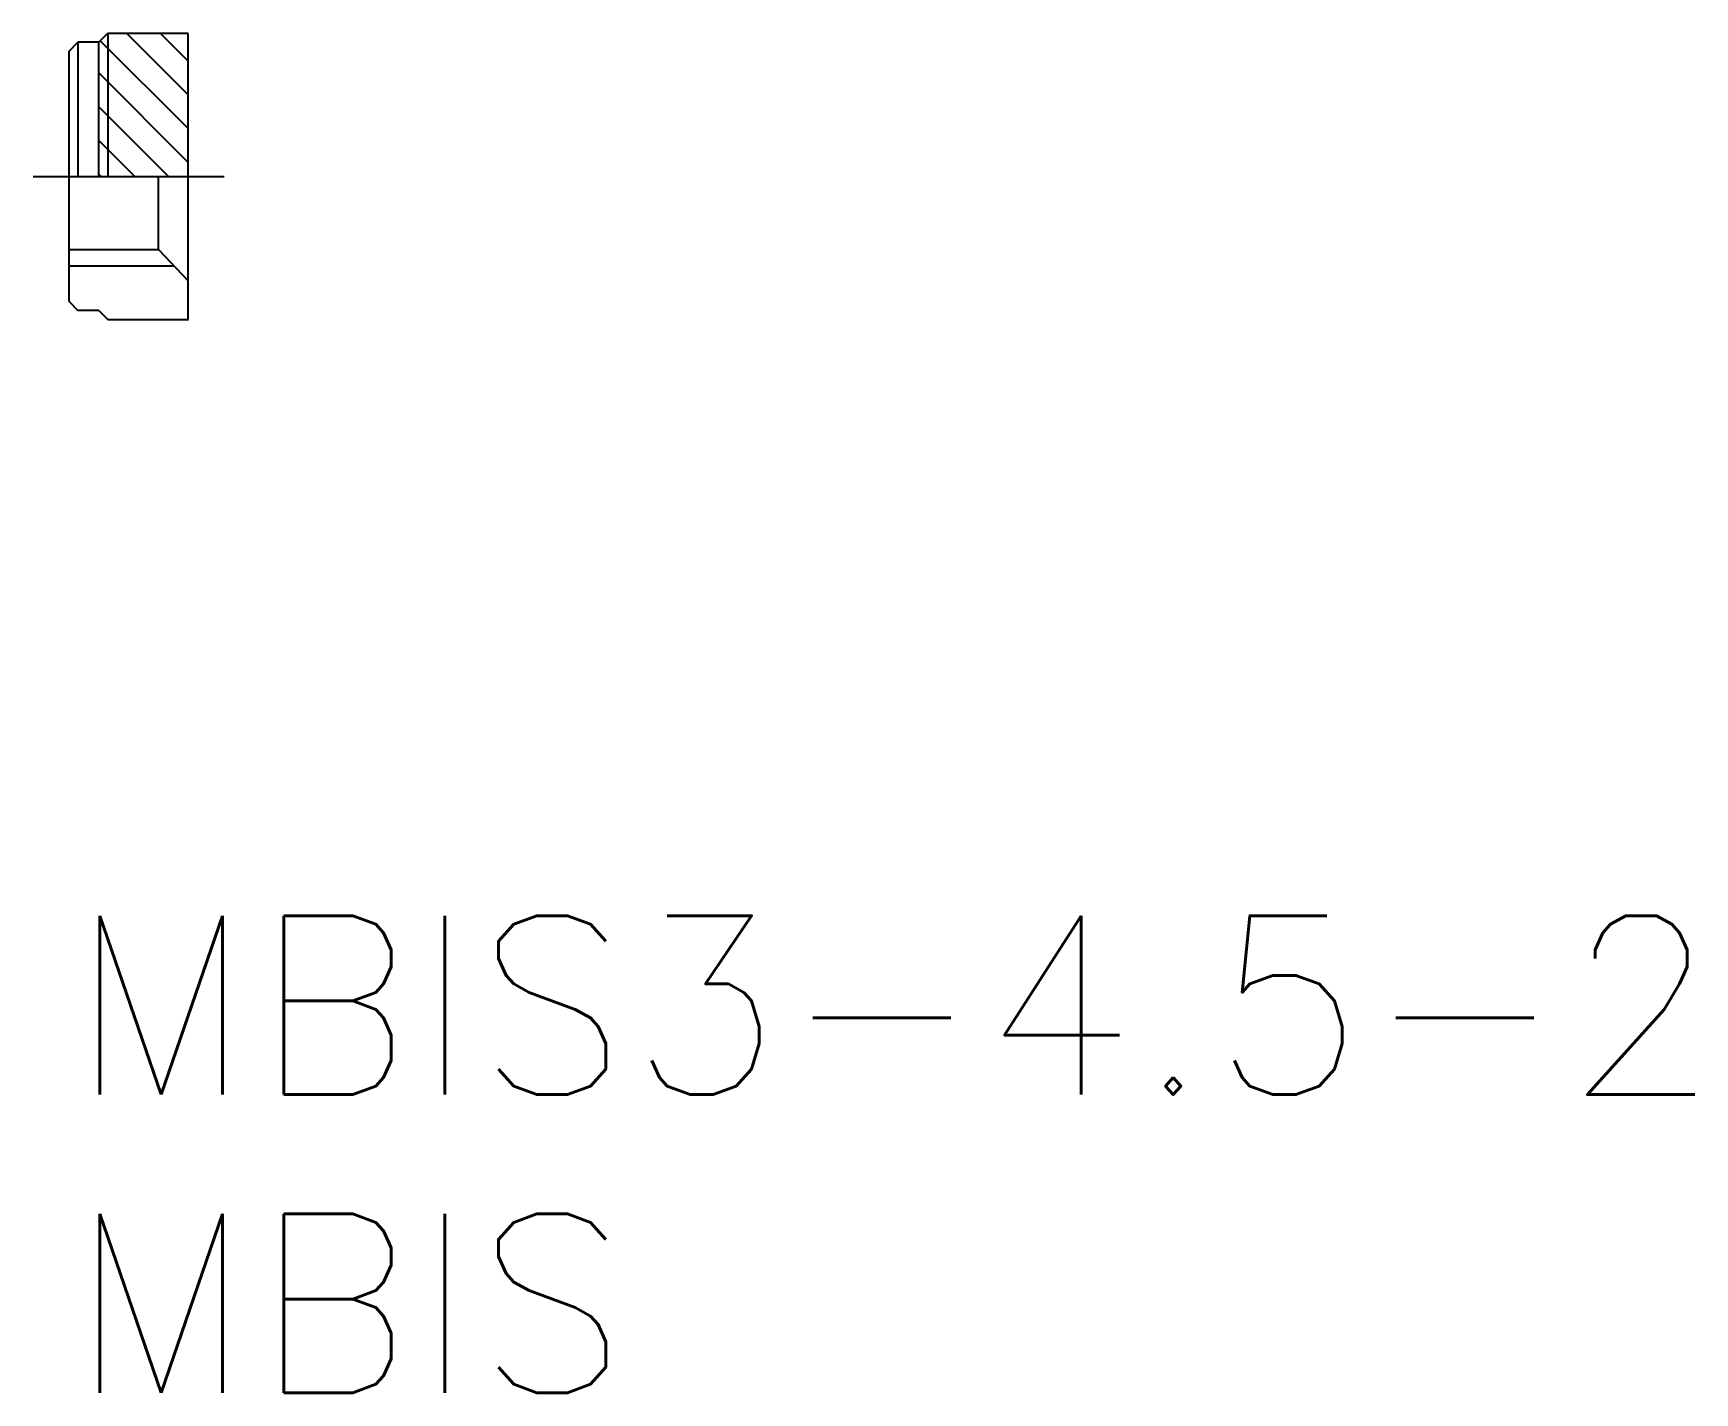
# Model space of a CAD drawing. Extents: x -0.6 to 27.3, y -8 to 14.8.
import ezdxf

# ---------------------------------------------------------------- set-up
doc = ezdxf.new("R2010")
doc.units = 0
doc.header["$LTSCALE"] = 0.5
doc.linetypes.add('CENTER', pattern=[50.8, 31.75, -6.35, 6.35, -6.35])
doc.linetypes.add('DASHDOT', pattern=[17, 10, -2, 3, -2])
for name, color, linetype in [('MSM_CENTER', 1, 'CENTER'), ('MSM_CONTINUOUS', 7, 'CONTINUOUS'), ('MSM_NARROW', 5, 'CONTINUOUS'), ('MSM_PART_NUMBER', 7, 'CONTINUOUS')]:
    doc.layers.add(name, color=color, linetype=linetype)
doc.styles.get("Standard").update_dxf_attribs({"font": 'txt.shx', "height": 3, "bigfont": 'bigfont.shx'})

msp = doc.modelspace()

# ---------------------------------------------------------------- linework, layer by layer
at = {"layer": 'MSM_CENTER', "linetype": 'DASHDOT'}
msp.add_line((-0.6, 12.4), (2.6, 12.4), dxfattribs=at)
at = {"layer": 'MSM_CONTINUOUS'}
for p, q in [((0.5, 14.65), (0.65, 14.8)), ((0.65, 14.8), (1.997, 14.8)), ((0.65, 14.8), (0.65, 12.4)), ((0.964, 14.8), (1.994, 13.77)), ((1.994, 14.336), (1.53, 14.8)), ((2, 10), (2, 14.798)), ((0, 14.5), (0.15, 14.65)), ((0, 10.3), (0, 14.5)), ((0.5, 14.65), (0.15, 14.65)), ((0.15, 14.65), (0.15, 12.4)), ((0.5, 12.4), (0.5, 14.65)), ((1.994, 13.205), (0.524, 14.674)), ((1.994, 12.639), (0.5, 14.133)), ((1.675, 12.393), (0.5, 13.567)), ((0.5, 13.002), (1.109, 12.393)), ((0.543, 12.393), (0.5, 12.436)), ((1.5, 11.171), (1.5, 12.4)), ((0, 11.171), (1.5, 11.171)), ((1.5, 11.171), (2, 10.65)), ((0, 10.3), (0.15, 10.15)), ((0.5, 10.15), (0.15, 10.15)), ((0.5, 10.15), (0.65, 10)), ((0.65, 10), (2.004, 10))]:
    msp.add_line(p, q, dxfattribs=at)
at = {"layer": 'MSM_NARROW', "linetype": 'CONTINUOUS'}
msp.add_line((0, 10.9), (1.76, 10.9), dxfattribs=at)

# ---------------------------------------------------------------- texts
at = {"layer": 'MSM_PART_NUMBER'}
for s, p in [('MBIS3-4.5-2', (0, -3)), ('MBIS', (0, -8))]:
    msp.add_text(s, height=3, dxfattribs=at).set_placement(p)

doc.saveas('drawing.dxf')
